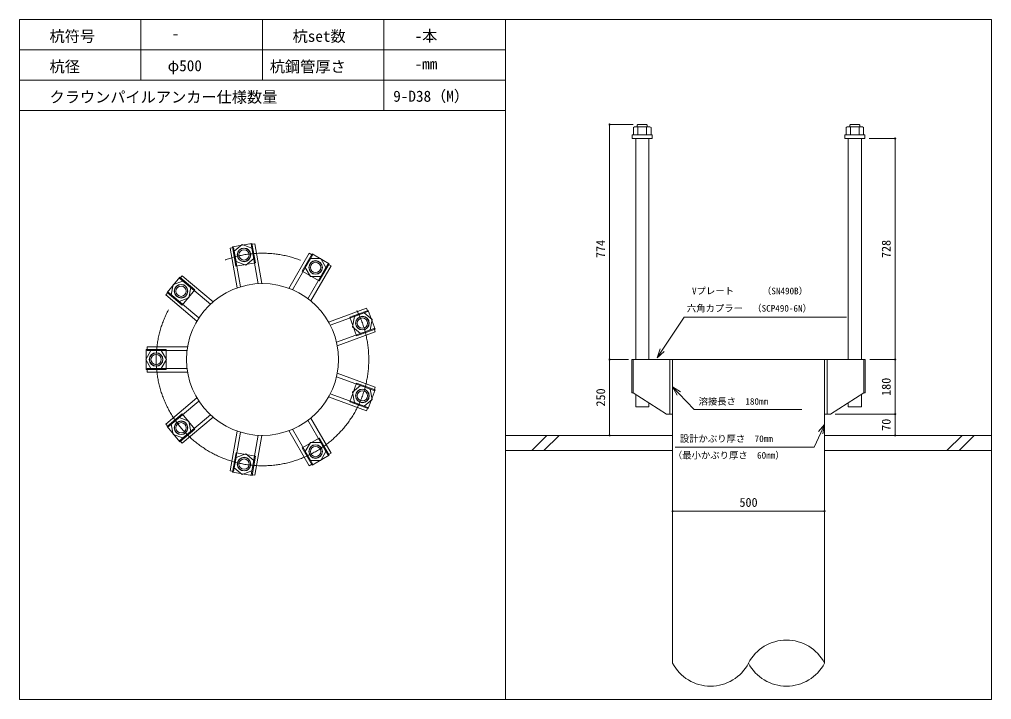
# Model space of a CAD drawing. Units: millimetres, scale not verified. Extents: x -20553 to 20553, y -9578 to 9578.
# Drawn here: x -10118 to -6918, y 318 to 2558 of the extents above; entities that cross this region are included whole.
import ezdxf
from ezdxf.enums import TextEntityAlignment as Align

# ---------------------------------------------------------------- set-up
doc = ezdxf.new("R2010")
doc.units = ezdxf.units.MM
doc.header["$LTSCALE"] = 20
doc.linetypes.add('USER1', pattern=[101.6, 63.5, -12.7, 12.7, -12.7])
for name, color, linetype, lineweight in [('0-0_0', 7, 'Continuous', 15), ('0-1_01_KUI', 5, 'Continuous', 18), ('0-3_22_部品', 7, 'Continuous', 15), ('0-4_09_SUNPO', 7, 'Continuous', 18), ('0-5_07_CENTER', 1, 'USER1', 18), ('0-6_02_KANAMONO', 6, 'Continuous', 18), ('0-7_10_WAKU', 4, 'Continuous', 18), ('0-9_03_ANCHOR', 4, 'Continuous', 18)]:
    doc.layers.add(name, color=color, linetype=linetype, lineweight=lineweight)
doc.styles.add('ＭＳ ゴシック', font='')
doc.styles.get('ＭＳ ゴシック').set_extended_font_data('MS Gothic')

# ---------------------------------------------------------------- blocks, each defined once
blk = doc.blocks.new('_DotSmall')
at = {"layer": '0-0_0'}
blk.add_line((0.0625, 0), (-0.0625, 0), dxfattribs=at)
blk.add_circle((0, 0), 0.0625, dxfattribs=at)
blk = doc.blocks.new('_Open30')
at = {"layer": '0-3_22_部品'}
blk.add_line((0, 0), (-1, 0), dxfattribs=at)
blk.add_lwpolyline([(-1, 0.2679), (0, 0), (-1, -0.2679)], dxfattribs=at)

msp = doc.modelspace()

# ---------------------------------------------------------------- linework, layer by layer
at = {"layer": '0-1_01_KUI'}
for p, q in [((-7967.67, 1437.67), (-7467.67, 1437.67)), ((-7967.67, 1437.67), (-7967.67, 437.67)), ((-7467.67, 1437.67), (-7467.67, 437.67))]:
    msp.add_line(p, q, dxfattribs=at)
at = {"layer": '0-1_01_KUI', "color": 2}
for p, q in [((-8517.67, 1187.67), (-7967.67, 1187.67)), ((-6917.67, 1187.67), (-7467.67, 1187.67)), ((-8517.67, 1137.67), (-7967.67, 1137.67)), ((-6917.67, 1137.67), (-7467.67, 1137.67))]:
    msp.add_line(p, q, dxfattribs=at)
at = {"layer": '0-1_01_KUI', "color": 4}
for p, q in [((-8381.12, 1187.67), (-8431.12, 1137.67)), ((-8340.96, 1187.67), (-8390.96, 1137.67)), ((-7014.62, 1187.67), (-7064.62, 1137.67)), ((-6974.47, 1187.67), (-7024.47, 1137.67))]:
    msp.add_line(p, q, dxfattribs=at)
at = {"layer": '0-1_01_KUI'}
msp.add_circle((-9317.67, 1437.67), 250, dxfattribs=at)
for centre, start, end in [((-7592.67, 372.79), 27.43394, 152.56609), ((-7842.67, 502.56), 207.43401, 332.56602), ((-7592.67, 502.56), 207.43391, 332.56606)]:
    msp.add_arc(centre, 140.84, start, end, dxfattribs=at)
at = {"layer": '0-4_09_SUNPO', "color": 3}
for p, q in [((-8097.3, 2211.67), (-8174.94, 2211.67)), ((-8174.94, 1437.67), (-8174.94, 2211.67)), ((-7320.17, 2165.67), (-7235.14, 2165.67)), ((-7235.14, 1437.67), (-7235.14, 2165.67)), ((-8112.67, 1437.67), (-8174.94, 1437.67)), ((-8116.74, 1437.67), (-8174.94, 1437.67)), ((-8174.94, 1187.67), (-8174.94, 1437.67)), ((-7318.61, 1437.67), (-7235.14, 1437.67)), ((-7318.61, 1437.67), (-7235.14, 1437.67)), ((-7235.14, 1257.67), (-7235.14, 1437.67)), ((-7432.67, 1257.67), (-7235.14, 1257.67)), ((-7432.67, 1257.67), (-7235.14, 1257.67)), ((-7235.14, 1187.67), (-7235.14, 1257.67)), ((-7982.67, 1187.67), (-8174.94, 1187.67)), ((-7452.67, 1187.67), (-7235.14, 1187.67)), ((-7967.67, 952.67), (-7967.67, 937.67)), ((-7467.67, 937.67), (-7967.67, 937.67)), ((-7467.67, 952.67), (-7467.67, 937.67))]:
    msp.add_line(p, q, dxfattribs=at)
for points in [[(-8001.55, 1468.37), (-7929.13, 1577.29), (-7394.86, 1577.29)], [(-7946.98, 1325.95), (-7896.35, 1272.77), (-7541.91, 1272.77)], [(-7480.13, 1196.68), (-7501.86, 1149.07), (-7958.76, 1149.07)]]:
    msp.add_lwpolyline(points, dxfattribs=at)
at = {"layer": '0-5_07_CENTER'}
msp.add_circle((-9317.67, 1437.67), 350, dxfattribs=at)
at = {"layer": '0-6_02_KANAMONO'}
for p, q in [((-9412.71, 1806.78), (-9424.53, 1804.69)), ((-9424.53, 1804.69), (-9401.35, 1673.25)), ((-9412.71, 1806.78), (-9389.83, 1677.03)), ((-9354.61, 1817.02), (-9342.79, 1819.11)), ((-9354.61, 1817.02), (-9331.73, 1687.28)), ((-9342.79, 1819.11), (-9319.61, 1687.67)), ((-9163.61, 1787.51), (-9230.35, 1671.93)), ((-9153.22, 1781.51), (-9219.09, 1667.42)), ((-9153.22, 1781.51), (-9163.61, 1787.51)), ((-9102.13, 1752.01), (-9168, 1637.92)), ((-9091.73, 1746.01), (-9158.47, 1630.43)), ((-9102.13, 1752.01), (-9091.73, 1746.01)), ((-9589.81, 1704.53), (-9582.09, 1713.72)), ((-9589.81, 1704.53), (-9488.88, 1619.85)), ((-9582.09, 1713.72), (-9479.85, 1627.93)), ((-9627.73, 1659.33), (-9635.45, 1650.14)), ((-9635.45, 1650.14), (-9533.2, 1564.35)), ((-9627.73, 1659.33), (-9526.81, 1574.65)), ((-8974.78, 1606.64), (-9100.2, 1560.99)), ((-8970.68, 1595.36), (-8974.78, 1606.64)), ((-8970.68, 1595.36), (-9094.48, 1550.3)), ((-8950.5, 1539.92), (-9074.3, 1494.86)), ((-8950.5, 1539.92), (-8946.4, 1528.64)), ((-8946.4, 1528.64), (-9071.82, 1482.99)), ((-9697.67, 1479.17), (-9564.2, 1479.17)), ((-9697.67, 1467.17), (-9697.67, 1479.17)), ((-9697.67, 1467.17), (-9565.93, 1467.17)), ((-9697.67, 1408.17), (-9565.93, 1408.17)), ((-9697.67, 1408.17), (-9697.67, 1396.17)), ((-8101.74, 1437.67), (-8097.67, 1437.67)), ((-8101.74, 1437.67), (-8101.74, 1327.67)), ((-8097.67, 1437.67), (-7967.67, 1437.67)), ((-8097.67, 1437.67), (-8097.67, 1327.67)), ((-7967.67, 1437.67), (-7967.67, 1257.67)), ((-7967.67, 1437.67), (-7967.67, 1257.67)), ((-7337.67, 1437.67), (-7467.67, 1437.67)), ((-7467.67, 1437.67), (-7467.67, 1257.67)), ((-7467.67, 1437.67), (-7467.67, 1257.67)), ((-7333.61, 1437.67), (-7337.67, 1437.67)), ((-7337.67, 1437.67), (-7337.67, 1327.67)), ((-7333.61, 1437.67), (-7333.61, 1327.67)), ((-9697.67, 1396.17), (-9564.2, 1396.17)), ((-8950.5, 1335.43), (-9074.3, 1380.49)), ((-8946.4, 1346.7), (-9071.82, 1392.35)), ((-8950.5, 1335.43), (-8946.4, 1346.7)), ((-8974.78, 1268.71), (-9100.2, 1314.36)), ((-8970.68, 1279.98), (-9094.48, 1325.04)), ((-8097.67, 1327.67), (-8101.74, 1327.67)), ((-7987.67, 1257.67), (-8097.67, 1327.67)), ((-7447.67, 1257.67), (-7337.67, 1327.67)), ((-7337.67, 1327.67), (-7333.61, 1327.67)), ((-9635.45, 1225.2), (-9533.2, 1311)), ((-9627.73, 1216.01), (-9526.81, 1300.7)), ((-9589.81, 1170.82), (-9488.88, 1255.5)), ((-8970.68, 1279.98), (-8974.78, 1268.71)), ((-7967.67, 1257.67), (-7987.67, 1257.67)), ((-7467.67, 1257.67), (-7447.67, 1257.67)), ((-9627.73, 1216.01), (-9635.45, 1225.2)), ((-9582.09, 1161.62), (-9479.85, 1247.42)), ((-9102.13, 1123.33), (-9168, 1237.43)), ((-9091.73, 1129.33), (-9158.47, 1244.92)), ((-9424.53, 1070.65), (-9401.35, 1202.09)), ((-9412.71, 1068.57), (-9389.83, 1198.31)), ((-9354.61, 1058.32), (-9331.73, 1188.07)), ((-9342.79, 1056.24), (-9319.61, 1187.68)), ((-9163.61, 1087.83), (-9230.35, 1203.42)), ((-9153.22, 1093.83), (-9219.09, 1207.93)), ((-9589.81, 1170.82), (-9582.09, 1161.62)), ((-9102.13, 1123.33), (-9091.73, 1129.33)), ((-9153.22, 1093.83), (-9163.61, 1087.83)), ((-9412.71, 1068.57), (-9424.53, 1070.65)), ((-9354.61, 1058.32), (-9342.79, 1056.24))]:
    msp.add_line(p, q, dxfattribs=at)
for points in [[(-9404.54, 1760.46), (-9372.54, 1748.81), (-9346.44, 1770.71), (-9352.36, 1804.25), (-9384.37, 1815.9), (-9410.46, 1794.01)], [(-9176.74, 1740.78), (-9159.71, 1711.28), (-9125.64, 1711.28), (-9108.61, 1740.78), (-9125.64, 1770.28), (-9159.71, 1770.28)], [(-9591.7, 1629.1), (-9559.69, 1640.75), (-9553.78, 1674.3), (-9579.87, 1696.2), (-9611.88, 1684.54), (-9617.8, 1651)], [(-9014.88, 1579.28), (-9020.79, 1545.73), (-8994.7, 1523.83), (-8962.69, 1535.48), (-8956.77, 1569.03), (-8982.87, 1590.93)], [(-9650.64, 1408.17), (-9633.61, 1437.67), (-9650.64, 1467.17), (-9684.71, 1467.17), (-9701.74, 1437.67), (-9684.71, 1408.17)], [(-7976.67, 1437.67), (-7967.67, 1437.67), (-7967.67, 1257.67), (-7976.67, 1257.67)], [(-7467.67, 1437.67), (-7458.67, 1437.67), (-7458.67, 1257.67), (-7467.67, 1257.67)], [(-8994.7, 1351.51), (-9020.79, 1329.62), (-9014.88, 1296.07), (-8982.87, 1284.42), (-8956.77, 1306.32), (-8962.69, 1339.86)], [(-9553.78, 1201.05), (-9559.69, 1234.59), (-9591.7, 1246.24), (-9617.8, 1224.35), (-9611.88, 1190.8), (-9579.87, 1179.15)], [(-9125.64, 1164.06), (-9159.71, 1164.06), (-9176.74, 1134.56), (-9159.71, 1105.06), (-9125.64, 1105.06), (-9108.61, 1134.56)], [(-9346.44, 1104.64), (-9372.54, 1126.54), (-9404.54, 1114.89), (-9410.46, 1081.34), (-9384.37, 1059.44), (-9352.36, 1071.09)]]:
    msp.add_lwpolyline(points, close=True, dxfattribs=at)
for centre, radius in [((-9378.45, 1782.36), 22.5), ((-9378.5, 1782.35), 21.75), ((-9142.67, 1740.78), 22.5), ((-9142.72, 1740.81), 21.75), ((-9585.79, 1662.65), 22.5), ((-9585.82, 1662.61), 21.75), ((-8988.78, 1557.38), 22.5), ((-8988.8, 1557.43), 21.75), ((-9667.67, 1437.67), 22.5), ((-9667.67, 1437.62), 21.75), ((-8988.78, 1317.97), 22.5), ((-8988.76, 1318.01), 21.75), ((-9585.79, 1212.7), 22.5), ((-9585.76, 1212.66), 21.75), ((-9142.67, 1134.56), 22.5), ((-9142.63, 1134.59), 21.75), ((-9378.45, 1092.99), 22.5), ((-9378.4, 1092.98), 21.75)]:
    msp.add_circle(centre, radius, dxfattribs=at)
at = {"layer": '0-7_10_WAKU'}
for p, q in [((-10117.67, 2557.67), (-10117.67, 317.67)), ((-6917.67, 2557.67), (-10117.67, 2557.67)), ((-9717.67, 2457.67), (-9717.67, 2557.67)), ((-9317.67, 2457.67), (-9317.67, 2557.67)), ((-8917.67, 2457.67), (-8917.67, 2557.67)), ((-8517.67, 2557.67), (-8517.67, 317.67)), ((-6917.67, 2557.67), (-6917.67, 317.67)), ((-8517.67, 2457.67), (-10117.67, 2457.67)), ((-9717.67, 2357.67), (-9717.67, 2457.67)), ((-9317.67, 2357.67), (-9317.67, 2457.67)), ((-8917.67, 2357.67), (-8917.67, 2457.67)), ((-8517.67, 2357.67), (-10117.67, 2357.67)), ((-8917.67, 2257.67), (-8917.67, 2357.67)), ((-8517.67, 2257.67), (-10117.67, 2257.67)), ((-6917.67, 317.67), (-10117.67, 317.67))]:
    msp.add_line(p, q, dxfattribs=at)
at = {"layer": '0-9_03_ANCHOR', "color": 2}
for p, q in [((-8082.3, 2211.67), (-8084.17, 2209.8)), ((-8084.17, 2209.8), (-8084.17, 2203.67)), ((-8053.04, 2211.67), (-8082.3, 2211.67)), ((-7382.3, 2211.67), (-7384.17, 2209.8)), ((-7384.17, 2209.8), (-7384.17, 2203.67)), ((-7353.04, 2211.67), (-7382.3, 2211.67))]:
    msp.add_line(p, q, dxfattribs=at)
at = {"layer": '0-9_03_ANCHOR'}
for p, q in [((-8082.11, 2203.67), (-8082.11, 2177.67)), ((-8053.24, 2203.67), (-8053.24, 2177.67)), ((-7382.11, 2203.67), (-7382.11, 2177.67)), ((-7353.24, 2203.67), (-7353.24, 2177.67))]:
    msp.add_line(p, q, dxfattribs=at)
at = {"layer": '0-9_03_ANCHOR', "color": 2}
for points in [[(-8053.04, 2211.67), (-8051.17, 2209.8), (-8051.17, 2203.67)], [(-7353.04, 2211.67), (-7351.17, 2209.8), (-7351.17, 2203.67)], [(-8089.18, 1322.27), (-8089.18, 1281.67), (-8046.16, 1281.67), (-8046.16, 1294.89)], [(-7389.18, 1294.89), (-7389.18, 1281.67), (-7346.16, 1281.67), (-7346.16, 1322.27)]]:
    msp.add_lwpolyline(points, dxfattribs=at)
at = {"layer": '0-9_03_ANCHOR'}
for points in [[(-8035.17, 2177.67), (-8035.17, 2165.67), (-8100.17, 2165.67), (-8100.17, 2177.67)], [(-8092.67, 2203.67), (-8042.67, 2203.67), (-8038.67, 2201.36), (-8038.67, 2177.67), (-8096.67, 2177.67), (-8096.67, 2201.36)], [(-7335.17, 2177.67), (-7335.17, 2165.67), (-7400.17, 2165.67), (-7400.17, 2177.67)], [(-7392.67, 2203.67), (-7342.67, 2203.67), (-7338.67, 2201.36), (-7338.67, 2177.67), (-7396.67, 2177.67), (-7396.67, 2201.36)], [(-9352.14, 1820), (-9340.85, 1755.98), (-9404.86, 1744.7), (-9416.15, 1808.71)], [(-9098.32, 1752.7), (-9130.82, 1696.41), (-9187.11, 1728.91), (-9154.61, 1785.2)], [(-9589.83, 1708.4), (-9540.03, 1666.62), (-9581.82, 1616.82), (-9631.61, 1658.6)], [(-8947.14, 1538), (-9008.22, 1515.77), (-9030.45, 1576.85), (-8969.37, 1599.08)], [(-9700.17, 1470.12), (-9635.17, 1470.12), (-9635.17, 1405.12), (-9700.17, 1405.12)], [(-8969.34, 1276.36), (-9030.42, 1298.59), (-9008.19, 1359.67), (-8947.11, 1337.44)], [(-9631.54, 1216.66), (-9581.75, 1258.45), (-9539.97, 1208.65), (-9589.76, 1166.87)], [(-9154.53, 1090.19), (-9187.03, 1146.49), (-9130.73, 1178.99), (-9098.23, 1122.69)], [(-9416.05, 1066.62), (-9404.76, 1130.63), (-9340.75, 1119.34), (-9352.04, 1055.33)]]:
    msp.add_lwpolyline(points, close=True, dxfattribs=at)
at = {"layer": '0-9_03_ANCHOR', "color": 2}
for points in [[(-8089.18, 2165.67), (-8046.16, 2165.67), (-8046.16, 1437.67), (-8089.18, 1437.67)], [(-7389.18, 2165.67), (-7346.16, 2165.67), (-7346.16, 1437.67), (-7389.18, 1437.67)]]:
    msp.add_lwpolyline(points, close=True, dxfattribs=at)
at = {"layer": '0-9_03_ANCHOR'}
for centre in [(-9378.5, 1782.35), (-9142.72, 1740.81), (-9585.82, 1662.61), (-8988.8, 1557.43), (-9667.67, 1437.62), (-8988.76, 1318.01), (-9585.76, 1212.66), (-9142.63, 1134.59), (-9378.4, 1092.98)]:
    msp.add_circle(centre, 17, dxfattribs=at)

# ---------------------------------------------------------------- block references
at = {"layer": '0-4_09_SUNPO', "xscale": 30, "yscale": 30}
for name, p, rotation in [('_DotSmall', (-8174.94, 2211.67), 90), ('_DotSmall', (-7235.14, 2165.67), 90), ('_Open30', (-8018.16, 1443.39), 236.38292), ('_DotSmall', (-8174.94, 1437.67), 270), ('_DotSmall', (-8174.94, 1437.67), 90), ('_DotSmall', (-7235.14, 1437.67), 270), ('_DotSmall', (-7235.14, 1437.67), 90), ('_Open30', (-7967.67, 1347.67), 133.59929), ('_DotSmall', (-7235.14, 1257.67), 270), ('_DotSmall', (-7235.14, 1257.67), 90), ('_Open30', (-7467.67, 1223.97), 65.4645), ('_DotSmall', (-8174.94, 1187.67), 270), ('_DotSmall', (-7235.14, 1187.67), 270), ('_DotSmall', (-7967.67, 937.67), 180)]:
    msp.add_blockref(name, p, dxfattribs=dict(at, rotation=rotation))
msp.add_blockref('_DotSmall', (-7467.67, 937.67), dxfattribs=at)

# ---------------------------------------------------------------- texts
at = {"layer": '0-4_09_SUNPO', "style": 'ＭＳ ゴシック'}
for s, height, p in [('杭符号', 36.66, (-10018.64, 2472.94)), ('-', 36.66, (-9616.94, 2482.03)), ('杭set数', 36.66, (-9218.64, 2472.94)), ('-本', 36.66, (-8816.94, 2473.79)), ('杭径', 36.66, (-10018.64, 2372.94)), ('φ500', 36.66, (-9629.72, 2376.06)), ('杭鋼管厚さ', 36.66, (-9293.55, 2372.94)), ('-mm', 36.66, (-8816.94, 2382.03)), ('クラウンパイルアンカー仕様数量', 36.66, (-10018.64, 2272.65)), ('9-D38（M）', 36.66, (-8887.19, 2275.49)), (' Vプレート\u3000\u3000\u3000（SN490B）', 21.99, (-7918.61, 1645.81)), ('六角カプラー\u3000（SCP490-6N）', 21.99, (-7920.82, 1588.65)), ('溶接長さ\u3000180mm', 21.99, (-7882.08, 1282.04)), (' 設計かぶり厚さ\u300070mm', 21.99, (-7958.76, 1159.29)), ('（最小かぶり厚さ\u300060mm）', 21.99, (-7966.6, 1104.52)), ('500', 29.33, (-7747.67, 943.67))]:
    msp.add_text(s, height=height, dxfattribs=at).set_placement(p, align=Align.BOTTOM_LEFT)
for s, p in [('774', (-8180.94, 1771.67)), ('728', (-7241.14, 1771.67)), ('180', (-7241.14, 1317.67)), ('250', (-8180.94, 1282.67)), ('70', (-7241.14, 1202.67))]:
    msp.add_text(s, height=29.33, rotation=90, dxfattribs=at).set_placement(p, align=Align.BOTTOM_LEFT)

doc.saveas('drawing.dxf')
